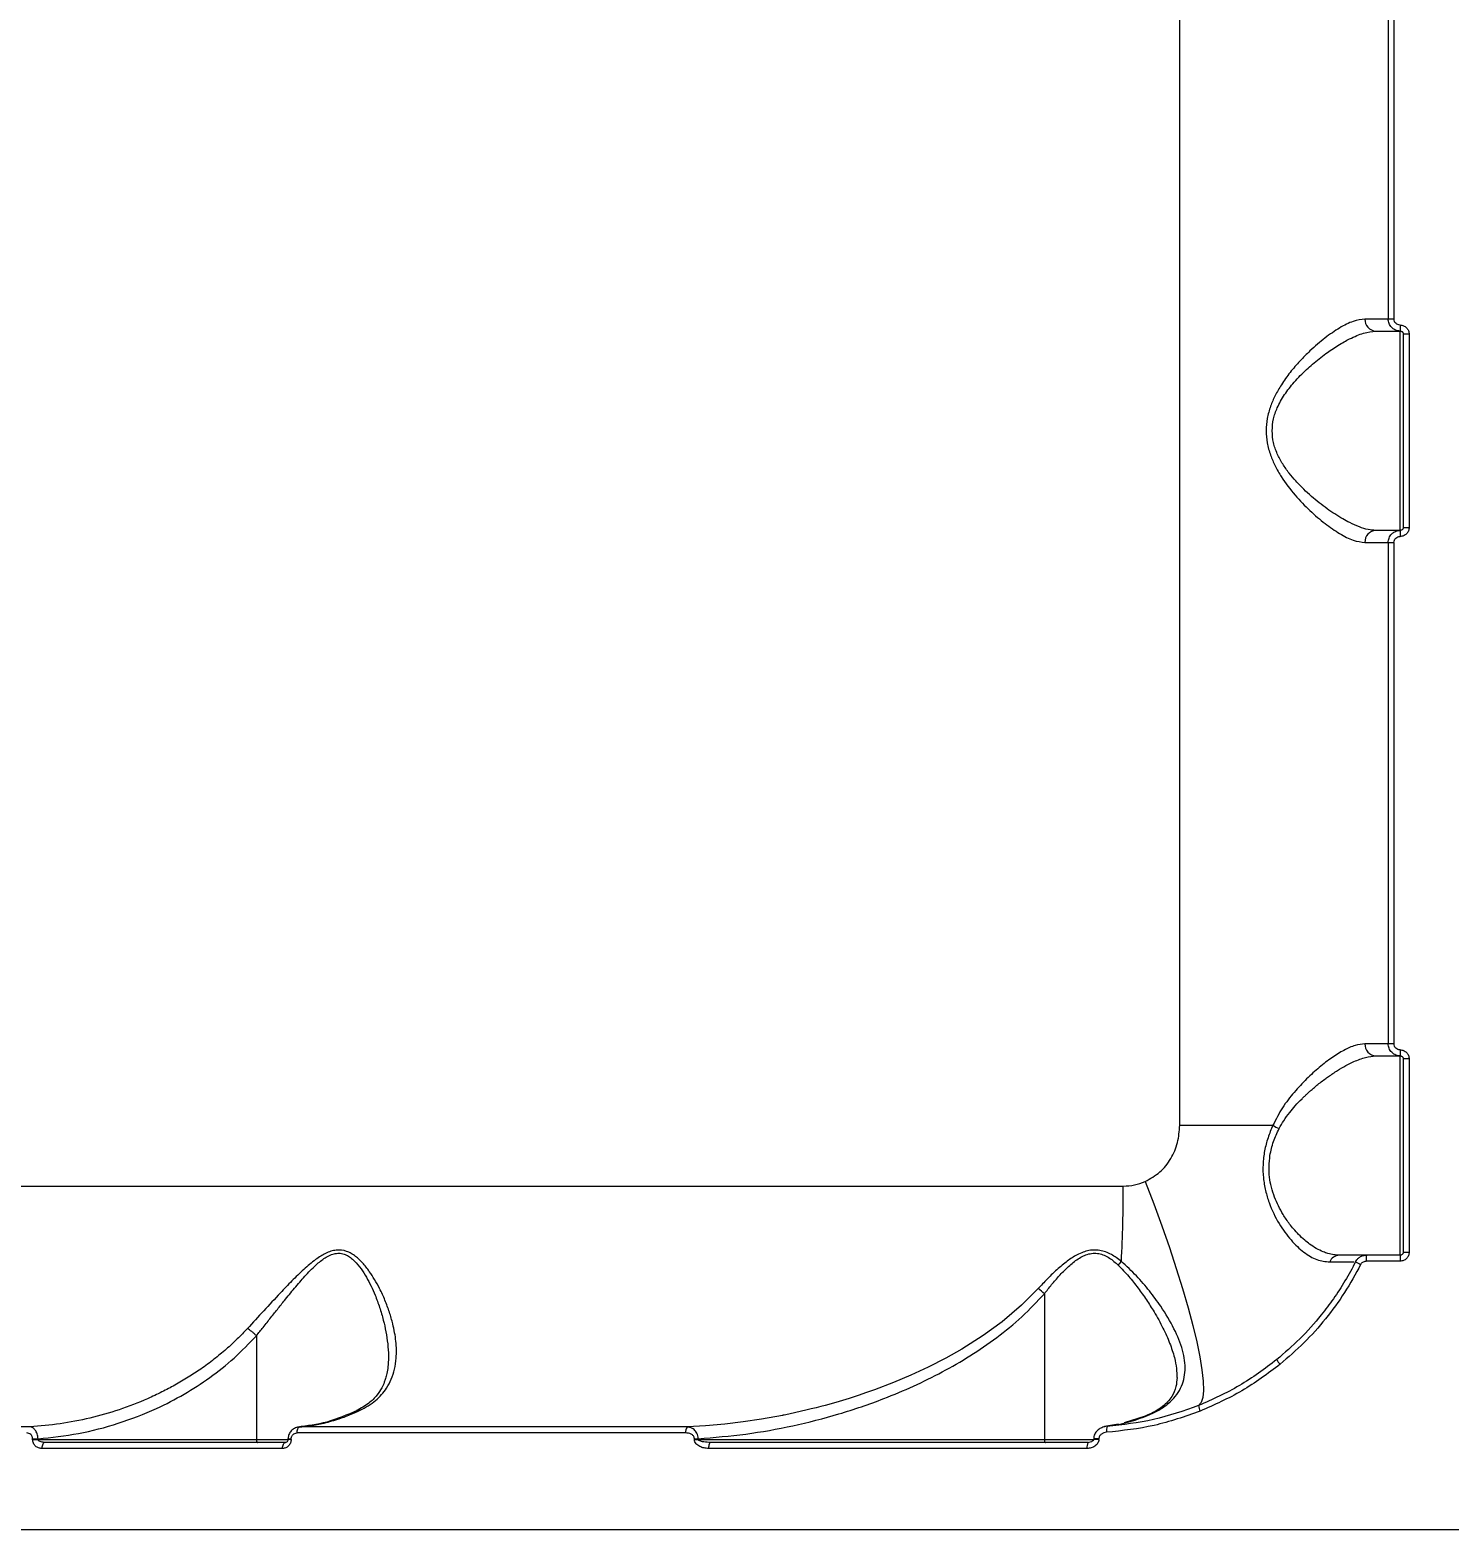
# Model space of a CAD drawing. Header units: millimetres. Extents: x -8045 to 6871, y -5915 to 5473.
# Drawn here: x -2169.6 to -1934.6, y -428.2 to -179.8 of the extents above; entities that cross this region are included whole.
import ezdxf

# ---------------------------------------------------------------- set-up
doc = ezdxf.new("R2010")
doc.units = ezdxf.units.MM
for name, color, linetype in [('DIKOM_ОБЪЕКТ', 7, 'Continuous'), ('DIKOM_РАЗМЕР_ЗОНА', 7, 'Continuous'), ('DIKOM_РАЗМЕР_ОБЪЕКТА', 7, 'Continuous')]:
    doc.layers.add(name, color=color, linetype=linetype)
doc.styles.add('style1', font='arial.ttf', dxfattribs={"width": 0.8})
doc.dimstyles.new('1-50', dxfattribs={"dimtxt": 300, "dimasz": 200, "dimexe": 100, "dimexo": 0, "dimgap": 100, "dimtad": 1, "dimtxsty": 'style1', "dimcen": 200, "dimclrd": 7, "dimclre": 7, "dimclrt": 7, "dimadec": 1, "dimazin": 2, "dimtfac": 1, "dimtmove": 0, "dimatfit": 2, "dimfxl": 0, "dimlwd": 25, "dimlwe": 18, "dimarcsym": 0})

# ---------------------------------------------------------------- blocks, each defined once
blk = doc.blocks.new('*D9')
at = {"layer": 'Defpoints', "color": 0, "linetype": 'Continuous', "transparency": 16777216}
for p in [(5663.54, -234.65), (-5019.6, -1388.73), (5663.54, -4701.47)]:
    blk.add_point(p, dxfattribs=at)
at = {"layer": 'DIKOM_РАЗМЕР_ОБЪЕКТА', "color": 7, "linetype": 'Continuous', "lineweight": 18, "transparency": 16777216}
for p, q in [((5663.54, -234.65), (5663.54, -4801.47)), ((-5019.6, -1388.73), (-5019.6, -4801.47))]:
    blk.add_line(p, q, dxfattribs=at)
at = {"layer": 'DIKOM_РАЗМЕР_ОБЪЕКТА', "color": 7, "linetype": 'Continuous', "lineweight": 25, "transparency": 16777216}
blk.add_line((-4819.6, -4701.47), (5463.54, -4701.47), dxfattribs=at)
at = {"layer": 'DIKOM_РАЗМЕР_ОБЪЕКТА', "color": 7, "linetype": 'Continuous', "transparency": 16777216}
for points in [[(-4819.6, -4668.14), (-4819.6, -4734.8), (-5019.6, -4701.47)], [(5463.54, -4668.14), (5463.54, -4734.8), (5663.54, -4701.47)]]:
    blk.add_solid(points, dxfattribs=at)
at = {"layer": 'DIKOM_РАЗМЕР_ОБЪЕКТА', "color": 7, "linetype": 'Continuous', "lineweight": 15, "transparency": 16777216, "insert": (-74.37, -4448.3), "char_height": 300, "attachment_point": 5, "style": 'style1'}
blk.add_mtext('10700', dxfattribs=at)
blk = doc.blocks.new('*D10')
at = {"layer": 'Defpoints', "color": 0, "linetype": 'Continuous', "transparency": 16777216}
for p in [(-1653.81, 3474.95), (-5616.46, -3083.4), (491.01, -3083.4)]:
    blk.add_point(p, dxfattribs=at)
at = {"layer": 'DIKOM_РАЗМЕР_ОБЪЕКТА', "color": 7, "linetype": 'Continuous', "lineweight": 18, "transparency": 16777216}
for p, q in [((-1653.81, 3474.95), (-5716.46, 3474.95)), ((491.01, -3083.4), (-5716.46, -3083.4))]:
    blk.add_line(p, q, dxfattribs=at)
at = {"layer": 'DIKOM_РАЗМЕР_ОБЪЕКТА', "color": 7, "linetype": 'Continuous', "lineweight": 25, "transparency": 16777216}
blk.add_line((-5616.46, 3274.95), (-5616.46, -2883.4), dxfattribs=at)
at = {"layer": 'DIKOM_РАЗМЕР_ОБЪЕКТА', "color": 7, "linetype": 'Continuous', "transparency": 16777216}
for points in [[(-5649.79, 3274.95), (-5583.12, 3274.95), (-5616.46, 3474.95)], [(-5649.79, -2883.4), (-5583.12, -2883.4), (-5616.46, -3083.4)]]:
    blk.add_solid(points, dxfattribs=at)
at = {"layer": 'DIKOM_РАЗМЕР_ОБЪЕКТА', "color": 7, "linetype": 'Continuous', "lineweight": 15, "transparency": 16777216, "insert": (-5869.63, -1326.86), "char_height": 300, "attachment_point": 5, "rotation": 90, "style": 'style1'}
blk.add_mtext('6550', dxfattribs=at)
blk = doc.blocks.new('*D11')
at = {"layer": 'Defpoints', "color": 0, "transparency": 16777216}
for p in [(6870.85, -184.65), (-7019.6, -1388.73), (-7019.6, -5814.65)]:
    blk.add_point(p, dxfattribs=at)
at = {"layer": 'DIKOM_РАЗМЕР_ЗОНА', "color": 7, "lineweight": 18, "transparency": 16777216}
for p, q in [((6870.85, -184.65), (6870.85, -5914.65)), ((-7019.6, -1388.73), (-7019.6, -5914.65))]:
    blk.add_line(p, q, dxfattribs=at)
at = {"layer": 'DIKOM_РАЗМЕР_ЗОНА', "color": 7, "lineweight": 25, "transparency": 16777216}
blk.add_line((6670.85, -5814.65), (-6819.6, -5814.65), dxfattribs=at)
at = {"layer": 'DIKOM_РАЗМЕР_ЗОНА', "color": 7, "transparency": 16777216}
for points in [[(-6819.6, -5781.31), (-6819.6, -5847.98), (-7019.6, -5814.65)], [(6670.85, -5781.31), (6670.85, -5847.98), (6870.85, -5814.65)]]:
    blk.add_solid(points, dxfattribs=at)
at = {"layer": 'DIKOM_РАЗМЕР_ЗОНА', "color": 7, "transparency": 16777216, "insert": (-74.37, -5561.37), "char_height": 300, "attachment_point": 5, "style": 'style1'}
blk.add_mtext('13900', dxfattribs=at)
blk = doc.blocks.new('*D12')
at = {"layer": 'Defpoints', "color": 0, "transparency": 16777216}
for p in [(-2189.61, 5472.65), (-7595.21, -5084.97), (-495.58, -5084.97)]:
    blk.add_point(p, dxfattribs=at)
at = {"layer": 'DIKOM_РАЗМЕР_ЗОНА', "color": 7, "lineweight": 18, "transparency": 16777216}
for p, q in [((-2189.61, 5472.65), (-7695.21, 5472.65)), ((-495.58, -5084.97), (-7695.21, -5084.97))]:
    blk.add_line(p, q, dxfattribs=at)
at = {"layer": 'DIKOM_РАЗМЕР_ЗОНА', "color": 7, "lineweight": 25, "transparency": 16777216}
blk.add_line((-7595.21, 5272.65), (-7595.21, -4884.97), dxfattribs=at)
at = {"layer": 'DIKOM_РАЗМЕР_ЗОНА', "color": 7, "transparency": 16777216}
for points in [[(-7628.55, 5272.65), (-7561.88, 5272.65), (-7595.21, 5472.65)], [(-7628.55, -4884.97), (-7561.88, -4884.97), (-7595.21, -5084.97)]]:
    blk.add_solid(points, dxfattribs=at)
at = {"layer": 'DIKOM_РАЗМЕР_ЗОНА', "color": 7, "transparency": 16777216, "insert": (-7848.38, -1452.59), "char_height": 300, "attachment_point": 5, "rotation": 90, "style": 'style1'}
blk.add_mtext('10550', dxfattribs=at)

msp = doc.modelspace()

# ---------------------------------------------------------------- linework, layer by layer
at = {"layer": 'DIKOM_ОБЪЕКТ', "color": 7, "linetype": 'Continuous', "lineweight": 15}
for p, q in [((-1979.315, -361.157), (-1979.315, -11.157)), ((-1944.813, -144.657), (-1944.813, -227.657)), ((-1943.853, -144.657), (-1943.853, -227.657)), ((-1944.813, -227.657), (-1948.67, -227.657)), ((-1943.853, -227.657), (-1944.813, -227.657)), ((-1942.813, -262.657), (-1942.813, -229.657)), ((-1941.348, -230.157), (-1942.313, -230.157)), ((-1942.313, -230.157), (-1942.313, -262.157)), ((-1941.348, -230.157), (-1941.348, -262.157)), ((-1942.313, -262.157), (-1941.348, -262.157)), ((-1948.67, -264.657), (-1944.813, -264.657)), ((-1944.813, -264.657), (-1943.853, -264.657)), ((-1944.813, -264.657), (-1944.813, -347.657)), ((-1943.853, -264.657), (-1943.853, -347.657)), ((-1944.813, -347.657), (-1948.67, -347.657)), ((-1943.853, -347.657), (-1944.813, -347.657)), ((-1942.813, -382.657), (-1942.813, -349.657)), ((-1941.348, -350.157), (-1942.313, -350.157)), ((-1942.313, -350.157), (-1942.313, -382.157)), ((-1941.348, -350.157), (-1941.348, -382.157)), ((-1979.315, -361.157), (-1963.906, -361.157)), ((-2308.813, -371.207), (-1988.661, -371.207)), ((-1942.313, -382.157), (-1941.348, -382.157)), ((-1950.339, -383.755), (-1950.21, -383.753)), ((-1942.851, -383.657), (-1948.478, -383.657)), ((-1942.813, -382.657), (-1948.426, -382.657)), ((-2001.729, -389.044), (-2001.729, -413.157)), ((-2132.166, -395.994), (-2132.166, -395.997)), ((-2132.166, -395.997), (-2132.166, -413.157)), ((-1985.019, -409.284), (-1988.493, -410.428)), ((-2169.648, -411.1), (-2235.48, -411.1)), ((-2061.125, -412.097), (-2125.446, -412.097)), ((-2125.393, -411.189), (-2125.008, -411.1)), ((-2060.828, -411.1), (-2125.008, -411.1)), ((-1991.343, -410.989), (-1991.765, -411.086)), ((-1989.476, -410.622), (-1991.758, -411.017)), ((-2169.22, -413.157), (-2169.22, -413.054)), ((-2169.22, -413.054), (-2168.32, -413.054)), ((-2169.22, -413.157), (-2168.32, -413.157)), ((-2168.32, -413.157), (-2168.32, -413.054)), ((-2168.32, -413.157), (-2132.166, -413.157)), ((-2127.835, -414.657), (-2167.698, -414.657)), ((-2132.166, -413.157), (-2126.943, -413.157)), ((-2126.943, -413.124), (-2126.943, -413.157)), ((-2126.418, -413.124), (-2126.943, -413.124)), ((-2126.418, -413.157), (-2126.943, -413.157)), ((-2126.418, -413.157), (-2126.418, -413.124)), ((-2059.665, -413.157), (-2059.665, -413.036)), ((-2059.665, -413.036), (-2059.018, -413.036)), ((-2059.665, -413.157), (-2059.018, -413.157)), ((-2059.018, -413.157), (-2059.018, -413.036)), ((-2059.018, -413.157), (-2001.729, -413.157)), ((-1994.659, -414.657), (-2057.325, -414.657)), ((-2001.729, -413.157), (-1993.56, -413.157)), ((-1993.56, -413.063), (-1993.56, -413.157)), ((-1992.717, -413.063), (-1993.56, -413.063)), ((-1992.717, -413.157), (-1993.56, -413.157)), ((-1992.717, -413.157), (-1992.717, -413.063)), ((-1927.815, -428.157), (-2346.813, -428.157))]:
    msp.add_line(p, q, dxfattribs=at)
at = {"layer": 'DIKOM_ОБЪЕКТ', "color": 7, "linetype": 'Continuous', "lineweight": 15, "flags": 128}
for points in [[(-1985.019, -370.448), (-1983.612, -374.142), (-1982.28, -377.799), (-1981.034, -381.384), (-1979.889, -384.86), (-1978.854, -388.195), (-1977.94, -391.354), (-1977.156, -394.307), (-1976.51, -397.024), (-1976.008, -399.479), (-1975.655, -401.648), (-1975.455, -403.508), (-1975.409, -405.042), (-1975.519, -406.234), (-1975.782, -407.073), (-1976.197, -407.551)], [(-2002.747, -388.195), (-2005.495, -390.946), (-2008.737, -393.681), (-2011.864, -395.95), (-2015.418, -398.203), (-2018.066, -399.699), (-2020.973, -401.191), (-2023.852, -402.531), (-2026.715, -403.743), (-2029.867, -404.951), (-2031.161, -405.41), (-2032.559, -405.884), (-2034.062, -406.369), (-2035.672, -406.859), (-2037.389, -407.351), (-2038.027, -407.526), (-2038.727, -407.713), (-2039.492, -407.911), (-2040.32, -408.119), (-2041.214, -408.335), (-2042.853, -408.71), (-2044.047, -408.967), (-2044.79, -409.119), (-2044.991, -409.159), (-2045.05, -409.171), (-2045.07, -409.175), (-2045.076, -409.176), (-2045.078, -409.177), (-2045.079, -409.177), (-2045.079, -409.177), (-2045.079, -409.177), (-2045.079, -409.177), (-2045.079, -409.177), (-2045.079, -409.177), (-2045.079, -409.177), (-2045.079, -409.177), (-2048.559, -409.808), (-2051.583, -410.261), (-2054.604, -410.626), (-2057.819, -410.918), (-2060.828, -411.1)], [(-1984.635, -409.204), (-1984.886, -409.234), (-1985.018, -409.284)], [(-2125.446, -412.097), (-2125.438, -411.911), (-2125.413, -411.732), (-2125.373, -411.565), (-2125.319, -411.417), (-2125.254, -411.292), (-2125.178, -411.196), (-2125.095, -411.131), (-2125.008, -411.1)], [(-2167.125, -413.657), (-2167.237, -413.677), (-2167.344, -413.733), (-2167.443, -413.826), (-2167.53, -413.95), (-2167.601, -414.102), (-2167.654, -414.275), (-2167.687, -414.462), (-2167.698, -414.657)], [(-2132.166, -413.157), (-2132.162, -413.255), (-2132.153, -413.349), (-2132.138, -413.435), (-2132.118, -413.511), (-2132.094, -413.573), (-2132.066, -413.619), (-2132.036, -413.648), (-2132.004, -413.657)], [(-2127.835, -414.657), (-2127.825, -414.462), (-2127.798, -414.275), (-2127.754, -414.102), (-2127.695, -413.95), (-2127.622, -413.826), (-2127.539, -413.733), (-2127.449, -413.677), (-2127.356, -413.657)], [(-2057.014, -413.657), (-2057.075, -413.677), (-2057.133, -413.733), (-2057.186, -413.826), (-2057.234, -413.95), (-2057.272, -414.102), (-2057.301, -414.275), (-2057.319, -414.462), (-2057.325, -414.657)], [(-2001.729, -413.157), (-2001.726, -413.255), (-2001.717, -413.349), (-2001.702, -413.435), (-2001.681, -413.511), (-2001.656, -413.573), (-2001.627, -413.619), (-2001.596, -413.648), (-2001.564, -413.657)]]:
    msp.add_lwpolyline(points, dxfattribs=at)
at = {"layer": 'DIKOM_ОБЪЕКТ', "color": 7, "linetype": 'Continuous', "lineweight": 15}
for centre, radius, start, end in [((-1946.762, -227.749), 1.911, 177.24686, 266.95536), ((-1936.272, -228.906), 6.584, 177.83301, 186.54982), ((-1946.762, -264.566), 1.911, 93.04451, 182.75327), ((-1936.272, -263.408), 6.584, 173.45006, 182.1671), ((-1946.762, -347.749), 1.911, 177.24673, 266.95549), ((-1936.272, -348.906), 6.584, 177.8329, 186.54994), ((-1959.958, -354.803), 7.481, 238.14557, 247.16823), ((-2224.978, -371.33), 236.317, 357.00304, 0.02966), ((-1984.535, -387.87), 6.108, 136.74746, 144.33296), ((-1952.858, -384.418), 1.761, 91.83249, 158.85634), ((-1945.209, -375.48), 9.667, 238.84733, 244.49384), ((-1943.589, -383.408), 4.894, 171.174, 182.91622), ((-1936.272, -383.408), 6.584, 173.44996, 182.16714), ((-2007.706, -395.172), 8.56, 45.71583, 54.59849), ((-1960.104, -398.303), 3.552, 207.45777, 222.8009), ((-1973.818, -407.394), 2.385, 183.78526, 207.0652), ((-2059.98, -411.895), 1.163, 136.86128, 190.02789), ((-1989.481, -411.635), 1.971, 160.86415, 190.20436), ((-1992.99, -414.414), 1.686, 153.3437, 188.3053)]:
    msp.add_arc(centre, radius, start, end, dxfattribs=at)
for points, knots in [([(-1948.67, -227.657), (-1949.303, -227.739), (-1950.563, -227.901), (-1952.842, -229.066), (-1955.262, -230.727), (-1957.498, -232.641), (-1959.441, -234.593), (-1961.048, -236.457), (-1962.432, -238.373), (-1963.524, -240.258), (-1964.34, -242.124), (-1964.883, -244.083), (-1965.079, -246.143), (-1964.889, -248.204), (-1964.349, -250.167), (-1963.534, -252.038), (-1962.213, -254.323), (-1960.261, -256.864), (-1957.772, -259.44), (-1955.258, -261.591), (-1952.829, -263.256), (-1950.555, -264.416), (-1949.298, -264.577), (-1948.67, -264.657)], [0, 0, 0, 0, 0.0628388, 0.1250331, 0.1875523, 0.2496609, 0.2915505, 0.3336364, 0.3744966, 0.4070905, 0.4371938, 0.4692329, 0.4998091, 0.5304202, 0.5624903, 0.5926581, 0.6253305, 0.6879393, 0.7501171, 0.8127566, 0.8751683, 0.9376726, 1, 1, 1, 1]), ([(-1942.813, -229.657), (-1942.982, -229.645), (-1943.295, -229.622), (-1943.787, -229.43), (-1944.192, -229.138), (-1944.494, -228.763), (-1944.744, -228.298), (-1944.786, -227.911), (-1944.813, -227.657)], [0, 0, 0, 0, 0.1617665, 0.2992502, 0.5004069, 0.6315639, 0.7587413, 1, 1, 1, 1]), ([(-1942.851, -228.657), (-1942.983, -228.642), (-1943.245, -228.611), (-1943.576, -228.381), (-1943.808, -228.051), (-1943.838, -227.789), (-1943.853, -227.657)], [0, 0, 0, 0, 0.2507874, 0.500145, 0.749956, 1, 1, 1, 1]), ([(-1964.026, -246.157), (-1963.982, -245.498), (-1963.916, -244.517), (-1963.544, -243.263), (-1963.157, -242.268), (-1962.625, -241.222), (-1961.959, -240.151), (-1961.203, -239.112), (-1960.334, -238.065), (-1959.367, -237.022), (-1958.349, -236.031), (-1957.303, -235.097), (-1956.235, -234.218), (-1955.171, -233.41), (-1954.131, -232.679), (-1953.12, -232.024), (-1952.131, -231.439), (-1950.684, -230.673), (-1948.827, -229.87), (-1947.52, -229.728), (-1946.863, -229.657)], [0, 0, 0, 0, 0.0627162, 0.0932374, 0.1254298, 0.1663517, 0.2080767, 0.2507811, 0.2958886, 0.3475241, 0.3991601, 0.4473952, 0.5004578, 0.5538799, 0.601655, 0.6519854, 0.7030682, 0.7499622, 0.8744077, 1, 1, 1, 1]), ([(-1946.863, -229.657), (-1946.243, -229.657), (-1945.003, -229.657), (-1943.766, -229.657), (-1942.959, -229.657), (-1942.862, -229.657), (-1942.813, -229.657)], [0, 0, 0, 0, 0.2499994, 0.5000001, 0.7499852, 1, 1, 1, 1]), ([(-1942.851, -228.657), (-1942.654, -228.68), (-1942.26, -228.725), (-1941.764, -229.071), (-1941.415, -229.567), (-1941.37, -229.96), (-1941.348, -230.157)], [0, 0, 0, 0, 0.2505829, 0.5002387, 0.7500286, 1, 1, 1, 1]), ([(-1942.813, -229.657), (-1942.774, -229.66), (-1942.701, -229.665), (-1942.578, -229.709), (-1942.472, -229.782), (-1942.394, -229.879), (-1942.331, -229.995), (-1942.32, -230.093), (-1942.313, -230.157)], [0, 0, 0, 0, 0.147693, 0.2804347, 0.5003654, 0.6294295, 0.75583, 1, 1, 1, 1]), ([(-1946.863, -262.657), (-1947.283, -262.627), (-1948.126, -262.566), (-1949.587, -262.106), (-1951.004, -261.481), (-1952.375, -260.742), (-1953.633, -259.971), (-1954.939, -259.078), (-1956.233, -258.103), (-1957.523, -257.033), (-1958.832, -255.835), (-1960.071, -254.557), (-1961.251, -253.16), (-1962.303, -251.673), (-1963.072, -250.262), (-1963.542, -249.058), (-1963.915, -247.804), (-1963.981, -246.821), (-1964.026, -246.157)], [0, 0, 0, 0, 0.0819304, 0.1645571, 0.2495768, 0.3087276, 0.3743739, 0.4368953, 0.4995522, 0.5618115, 0.6239248, 0.6915845, 0.749004, 0.8116386, 0.8744804, 0.9065485, 0.9369577, 1, 1, 1, 1]), ([(-1942.813, -262.657), (-1942.862, -262.657), (-1942.959, -262.657), (-1943.766, -262.657), (-1945.003, -262.657), (-1946.243, -262.657), (-1946.863, -262.657)], [0, 0, 0, 0, 0.2499988, 0.4999997, 0.7499863, 1, 1, 1, 1]), ([(-1944.813, -264.657), (-1944.786, -264.403), (-1944.744, -264.016), (-1944.494, -263.551), (-1944.191, -263.175), (-1943.786, -262.885), (-1943.295, -262.693), (-1942.982, -262.67), (-1942.813, -262.657)], [0, 0, 0, 0, 0.2414514, 0.368737, 0.5000337, 0.7010056, 0.838352, 1, 1, 1, 1]), ([(-1941.348, -262.157), (-1941.37, -262.355), (-1941.416, -262.748), (-1941.764, -263.244), (-1942.261, -263.59), (-1942.654, -263.635), (-1942.851, -263.657)], [0, 0, 0, 0, 0.2505392, 0.5001891, 0.7499576, 1, 1, 1, 1]), ([(-1942.313, -262.157), (-1942.32, -262.222), (-1942.33, -262.32), (-1942.394, -262.436), (-1942.472, -262.532), (-1942.578, -262.605), (-1942.701, -262.65), (-1942.774, -262.655), (-1942.813, -262.657)], [0, 0, 0, 0, 0.2443273, 0.3709443, 0.5000788, 0.7197424, 0.8524587, 1, 1, 1, 1]), ([(-1943.853, -264.657), (-1943.838, -264.526), (-1943.807, -264.264), (-1943.576, -263.932), (-1943.244, -263.702), (-1942.982, -263.672), (-1942.851, -263.657)], [0, 0, 0, 0, 0.2507468, 0.5000964, 0.7499731, 1, 1, 1, 1]), ([(-1948.67, -347.657), (-1949.2, -347.715), (-1950.254, -347.831), (-1952.122, -348.678), (-1954.117, -349.906), (-1956.203, -351.506), (-1958.323, -353.422), (-1960.393, -355.647), (-1962.377, -358.165), (-1963.397, -360.16), (-1963.906, -361.157)], [0, 0, 0, 0, 0.1259343, 0.2508899, 0.3755866, 0.5008468, 0.6251029, 0.7501498, 0.8750291, 1, 1, 1, 1]), ([(-1942.813, -349.657), (-1942.982, -349.645), (-1943.295, -349.622), (-1943.787, -349.43), (-1944.192, -349.138), (-1944.494, -348.763), (-1944.744, -348.298), (-1944.786, -347.911), (-1944.813, -347.657)], [0, 0, 0, 0, 0.1617664, 0.2992491, 0.5004071, 0.6315639, 0.7587392, 1, 1, 1, 1]), ([(-1942.851, -348.657), (-1942.983, -348.642), (-1943.245, -348.611), (-1943.576, -348.381), (-1943.808, -348.051), (-1943.838, -347.789), (-1943.853, -347.657)], [0, 0, 0, 0, 0.2507872, 0.5001447, 0.7499515, 1, 1, 1, 1]), ([(-1962.861, -361.698), (-1962.614, -361.255), (-1962.089, -360.313), (-1961.172, -359.066), (-1960.152, -357.855), (-1959.338, -357), (-1958.71, -356.386), (-1958.317, -356.014), (-1957.883, -355.617), (-1957.407, -355.197), (-1957.033, -354.88), (-1956.593, -354.516), (-1956.057, -354.085), (-1955.369, -353.561), (-1954.398, -352.86), (-1953.227, -352.081), (-1951.812, -351.253), (-1950.243, -350.474), (-1948.523, -349.812), (-1947.418, -349.709), (-1946.863, -349.657)], [0, 0, 0, 0, 0.0587533, 0.1250427, 0.1831894, 0.2499634, 0.2704496, 0.2931954, 0.3181961, 0.345461, 0.3749852, 0.3820686, 0.4205179, 0.4663062, 0.49934, 0.5865712, 0.6681257, 0.7492975, 0.8742152, 1, 1, 1, 1]), ([(-1946.863, -349.657), (-1946.243, -349.657), (-1945.003, -349.657), (-1943.766, -349.657), (-1942.959, -349.657), (-1942.862, -349.657), (-1942.813, -349.657)], [0, 0, 0, 0, 0.2499994, 0.5000001, 0.7499852, 1, 1, 1, 1]), ([(-1942.851, -348.657), (-1942.654, -348.68), (-1942.26, -348.725), (-1941.764, -349.071), (-1941.415, -349.567), (-1941.37, -349.96), (-1941.348, -350.157)], [0, 0, 0, 0, 0.2505847, 0.5002416, 0.7500275, 1, 1, 1, 1]), ([(-1942.813, -349.657), (-1942.774, -349.66), (-1942.701, -349.665), (-1942.578, -349.709), (-1942.472, -349.782), (-1942.394, -349.879), (-1942.331, -349.995), (-1942.32, -350.093), (-1942.313, -350.157)], [0, 0, 0, 0, 0.1476955, 0.2804324, 0.5003708, 0.6294434, 0.7558369, 1, 1, 1, 1]), ([(-1985.019, -370.448), (-1984.179, -369.976), (-1982.501, -369.035), (-1980.705, -366.719), (-1979.532, -364.047), (-1979.388, -362.12), (-1979.315, -361.157)], [0, 0, 0, 0, 0.2506913, 0.5004283, 0.7502531, 1, 1, 1, 1]), ([(-1963.906, -361.157), (-1964.19, -361.836), (-1964.756, -363.194), (-1965.321, -365.382), (-1965.589, -367.623), (-1965.52, -369.852), (-1965.152, -371.984), (-1964.351, -374.624), (-1962.934, -377.514), (-1960.926, -380.26), (-1958.786, -382.26), (-1956.611, -383.546), (-1955.204, -383.704), (-1954.501, -383.782)], [0, 0, 0, 0, 0.0636282, 0.1271848, 0.1905711, 0.2535789, 0.3167301, 0.3794365, 0.5039788, 0.6283921, 0.7519474, 0.8760941, 1, 1, 1, 1]), ([(-1964.396, -366.157), (-1964.223, -365.376), (-1963.879, -363.812), (-1963.201, -362.403), (-1962.861, -361.698)], [0, 0, 0, 0, 0.4995874, 1, 1, 1, 1]), ([(-1952.915, -382.657), (-1953.21, -382.645), (-1953.831, -382.618), (-1954.72, -382.412), (-1955.694, -382.069), (-1956.706, -381.569), (-1957.73, -380.898), (-1958.707, -380.123), (-1959.598, -379.29), (-1960.428, -378.384), (-1961.113, -377.533), (-1961.685, -376.738), (-1962.325, -375.75), (-1962.989, -374.55), (-1963.661, -373.033), (-1964.169, -371.444), (-1964.642, -369.155), (-1964.495, -367.365), (-1964.396, -366.157)], [0, 0, 0, 0, 0.0592535, 0.1249038, 0.1752749, 0.2496592, 0.3218278, 0.3746919, 0.441394, 0.4993583, 0.5442, 0.5859497, 0.6246302, 0.6904782, 0.7499999, 0.815204, 0.8753742, 1, 1, 1, 1]), ([(-1988.661, -371.207), (-1988.034, -371.176), (-1986.782, -371.113), (-1985.606, -370.669), (-1985.019, -370.448)], [0, 0, 0, 0, 0.5004415, 1, 1, 1, 1]), ([(-2115.011, -408.342), (-2114.542, -408.097), (-2113.599, -407.603), (-2112.421, -406.727), (-2111.414, -405.753), (-2110.523, -404.591), (-2109.783, -403.192), (-2109.253, -401.526), (-2108.948, -399.441), (-2109.007, -396.937), (-2109.467, -394.372), (-2110.124, -392.089), (-2110.856, -390.122), (-2111.691, -388.304), (-2112.567, -386.706), (-2113.495, -385.268), (-2114.523, -383.961), (-2115.556, -382.971), (-2116.459, -382.359), (-2117.492, -381.874), (-2118.658, -381.725), (-2119.853, -381.99), (-2120.713, -382.344), (-2121.56, -382.822), (-2122.78, -383.66), (-2124.383, -385.03), (-2126.311, -386.915), (-2128.518, -389.219), (-2130.977, -391.878), (-2132.77, -393.834), (-2133.669, -394.815)], [0, 0, 0, 0, 0.0312558, 0.0629747, 0.0937436, 0.1252839, 0.1651871, 0.2066964, 0.2501553, 0.3126615, 0.3745083, 0.4157049, 0.4576167, 0.4988603, 0.5312262, 0.5609945, 0.5947829, 0.6235715, 0.6401196, 0.6552189, 0.6867209, 0.7019649, 0.7183156, 0.7332019, 0.7495551, 0.7895106, 0.8324352, 0.875138, 0.9374066, 1, 1, 1, 1]), ([(-2132.166, -395.997), (-2131.798, -395.534), (-2131.001, -394.528), (-2129.794, -393.005), (-2128.55, -391.439), (-2127.183, -389.735), (-2125.654, -387.866), (-2123.939, -385.89), (-2122.506, -384.426), (-2121.374, -383.485), (-2120.586, -382.944), (-2119.762, -382.533), (-2118.902, -382.311), (-2118.201, -382.332), (-2117.657, -382.468), (-2117.149, -382.673), (-2116.55, -383.045), (-2115.711, -383.782), (-2114.82, -384.885), (-2113.936, -386.299), (-2113.175, -387.767), (-2112.44, -389.439), (-2111.746, -391.325), (-2111.154, -393.352), (-2110.7, -395.377), (-2110.422, -397.338), (-2110.294, -398.783), (-2110.323, -399.53), (-2110.328, -399.653)], [0, 0, 0, 0, 0.0402404, 0.0873409, 0.1308137, 0.1742842, 0.2332553, 0.2918762, 0.3493918, 0.3712254, 0.3929629, 0.4160172, 0.4369312, 0.4584399, 0.4695435, 0.4810698, 0.5017263, 0.5251384, 0.5688996, 0.6121867, 0.6554426, 0.6988282, 0.7568569, 0.8170546, 0.8721225, 0.9312798, 0.9886081, 1, 1, 1, 1]), ([(-1988.984, -383.685), (-1989.259, -383.47), (-1989.785, -383.061), (-1990.657, -382.526), (-1991.565, -382.109), (-1992.553, -381.84), (-1993.575, -381.769), (-1994.596, -381.913), (-1995.592, -382.241), (-1996.793, -382.832), (-1998.251, -383.832), (-1999.809, -385.179), (-2001.335, -386.669), (-2002.263, -387.672), (-2002.747, -388.195)], [0, 0, 0, 0, 0.0657775, 0.1255278, 0.1907268, 0.2507528, 0.3130662, 0.3760215, 0.4355057, 0.5005639, 0.615021, 0.7506207, 0.8698286, 1, 1, 1, 1]), ([(-2001.729, -389.044), (-2001.333, -388.539), (-2000.54, -387.53), (-1999.27, -386.057), (-1997.913, -384.648), (-1996.645, -383.568), (-1995.526, -382.878), (-1994.617, -382.489), (-1993.67, -382.3), (-1992.714, -382.357), (-1991.8, -382.646), (-1990.679, -383.248), (-1989.965, -383.889), (-1989.497, -384.309)], [0, 0, 0, 0, 0.1249824, 0.2496893, 0.3746851, 0.4999212, 0.566189, 0.6249193, 0.6880786, 0.7498151, 0.8089069, 0.8747939, 1, 1, 1, 1]), ([(-1941.348, -382.157), (-1941.37, -382.355), (-1941.416, -382.749), (-1941.764, -383.244), (-1942.261, -383.59), (-1942.654, -383.635), (-1942.851, -383.657)], [0, 0, 0, 0, 0.25054, 0.5001909, 0.7499567, 1, 1, 1, 1]), ([(-1942.313, -382.157), (-1942.32, -382.222), (-1942.33, -382.32), (-1942.394, -382.436), (-1942.472, -382.532), (-1942.578, -382.605), (-1942.701, -382.65), (-1942.774, -382.655), (-1942.813, -382.657)], [0, 0, 0, 0, 0.2443282, 0.3709457, 0.5000661, 0.7197413, 0.8524581, 1, 1, 1, 1]), ([(-1989.497, -384.309), (-1988.907, -384.921), (-1987.728, -386.143), (-1986.205, -388.097), (-1984.808, -390.062), (-1983.396, -392.282), (-1982.071, -394.677), (-1980.933, -397.215), (-1980.212, -399.45), (-1979.826, -401.353), (-1979.797, -402.421), (-1979.784, -402.911)], [0, 0, 0, 0, 0.1014127, 0.2023091, 0.30344, 0.4049321, 0.5448778, 0.6768145, 0.8090837, 0.9123987, 1, 1, 1, 1]), ([(-1984.635, -409.204), (-1983.989, -408.911), (-1982.706, -408.33), (-1981.189, -407.254), (-1979.991, -406.049), (-1978.853, -404.27), (-1978.251, -401.764), (-1978.702, -398.43), (-1980.135, -394.86), (-1982.122, -391.534), (-1984.299, -388.59), (-1986.426, -386.043), (-1988.129, -384.473), (-1988.984, -383.685)], [0, 0, 0, 0, 0.0630879, 0.1252483, 0.1876926, 0.250378, 0.3750404, 0.4993585, 0.624262, 0.74863, 0.8323389, 0.9158291, 1, 1, 1, 1]), ([(-1950.21, -383.753), (-1950.779, -384.821), (-1951.898, -386.918), (-1953.819, -389.85), (-1956.265, -393.098), (-1959.333, -396.551), (-1961.965, -398.825), (-1963.256, -399.941)], [0, 0, 0, 0, 0.1731318, 0.3402553, 0.5013802, 0.7555299, 1, 1, 1, 1]), ([(-1949.372, -384.205), (-1950.229, -385.775), (-1951.943, -388.915), (-1955.126, -393.231), (-1958.673, -397.236), (-1961.364, -399.556), (-1962.71, -400.716)], [0, 0, 0, 0, 0.2506383, 0.5013197, 0.7505996, 1, 1, 1, 1]), ([(-1954.501, -383.782), (-1953.848, -383.778), (-1952.544, -383.771), (-1951.193, -383.762), (-1950.72, -383.759), (-1950.485, -383.757)], [0, 0, 0, 0, 0.3349721, 0.6689349, 1, 1, 1, 1]), ([(-1948.426, -382.657), (-1948.481, -382.657), (-1948.59, -382.657), (-1949.485, -382.657), (-1950.859, -382.657), (-1952.229, -382.657), (-1952.915, -382.657)], [0, 0, 0, 0, 0.2498167, 0.4982417, 0.7487879, 1, 1, 1, 1]), ([(-1950.21, -383.753), (-1950.141, -383.635), (-1949.987, -383.372), (-1949.618, -383.024), (-1949.088, -382.723), (-1948.657, -382.68), (-1948.426, -382.657)], [0, 0, 0, 0, 0.1858412, 0.414539, 0.6859594, 1, 1, 1, 1]), ([(-1949.372, -384.205), (-1949.323, -384.126), (-1949.226, -383.969), (-1949.007, -383.795), (-1948.754, -383.678), (-1948.57, -383.664), (-1948.478, -383.657)], [0, 0, 0, 0, 0.2510316, 0.5004356, 0.7501897, 1, 1, 1, 1]), ([(-2059.018, -413.036), (-2056.391, -412.821), (-2051.14, -412.392), (-2043.364, -410.985), (-2035.725, -409.041), (-2029.076, -406.776), (-2023.384, -404.385), (-2018.621, -402.036), (-2013.995, -399.366), (-2009.574, -396.336), (-2005.391, -392.959), (-2002.941, -390.34), (-2001.729, -389.044)], [0, 0, 0, 0, 0.1255431, 0.250942, 0.3755012, 0.4997571, 0.5834677, 0.6671966, 0.7500241, 0.8342952, 0.9180371, 1, 1, 1, 1]), ([(-2133.669, -394.815), (-2134.219, -395.393), (-2135.344, -396.578), (-2137.192, -398.269), (-2139.211, -399.935), (-2141.308, -401.476), (-2143.473, -402.899), (-2145.619, -404.163), (-2147.871, -405.349), (-2150.926, -406.779), (-2154.889, -408.308), (-2159.733, -409.688), (-2164.661, -410.668), (-2167.985, -410.956), (-2169.648, -411.1)], [0, 0, 0, 0, 0.0582631, 0.1194028, 0.1834716, 0.2505178, 0.3109848, 0.3747098, 0.4347231, 0.4995492, 0.6251073, 0.7503633, 0.8750563, 1, 1, 1, 1]), ([(-2132.166, -395.994), (-2132.288, -395.878), (-2132.534, -395.641), (-2132.935, -395.308), (-2133.329, -395.017), (-2133.557, -394.881), (-2133.669, -394.815)], [0, 0, 0, 0, 0.2457747, 0.5000262, 0.754222, 1, 1, 1, 1]), ([(-2168.32, -413.054), (-2166.081, -412.813), (-2161.592, -412.33), (-2155.013, -410.609), (-2149.174, -408.362), (-2144.129, -405.756), (-2139.829, -402.968), (-2135.776, -399.773), (-2133.373, -397.257), (-2132.166, -395.994)], [0, 0, 0, 0, 0.1666133, 0.3340713, 0.5007104, 0.6262982, 0.7495531, 0.8742396, 1, 1, 1, 1]), ([(-2110.313, -399.618), (-2110.328, -400.134), (-2110.355, -401.056), (-2110.544, -402.184), (-2110.757, -403.02), (-2111.029, -403.812), (-2111.462, -404.762), (-2112.251, -405.953), (-2113.514, -407.261), (-2114.869, -408.002), (-2115.581, -408.391)], [0, 0, 0, 0, 0.1369242, 0.2445501, 0.3239976, 0.3888519, 0.4886887, 0.6272206, 0.8038217, 1, 1, 1, 1]), ([(-1963.256, -399.941), (-1965.271, -401.457), (-1969.302, -404.488), (-1973.899, -406.53), (-1976.197, -407.551)], [0, 0, 0, 0, 0.4999922, 1, 1, 1, 1]), ([(-1962.71, -400.716), (-1964.771, -402.263), (-1968.893, -405.356), (-1973.592, -407.438), (-1975.941, -408.479)], [0, 0, 0, 0, 0.4999997, 1, 1, 1, 1]), ([(-1979.772, -402.881), (-1979.806, -403.404), (-1979.879, -404.549), (-1980.595, -406.189), (-1981.83, -407.521), (-1983.381, -408.558), (-1984.457, -409.035), (-1985.019, -409.284)], [0, 0, 0, 0, 0.1924679, 0.4213482, 0.689585, 0.8381516, 1, 1, 1, 1]), ([(-2115.479, -408.369), (-2117.145, -409.094), (-2120.358, -410.492), (-2123.735, -410.911), (-2125.361, -411.113)], [0, 0, 0, 0, 0.5183038, 1, 1, 1, 1]), ([(-2125.008, -411.1), (-2124.495, -411.047), (-2123.246, -410.916), (-2121.138, -410.521), (-2118.85, -409.895), (-2116.764, -409.141), (-2115.546, -408.586), (-2115.011, -408.342)], [0, 0, 0, 0, 0.1503548, 0.3668227, 0.622625, 0.8340759, 1, 1, 1, 1]), ([(-2115.011, -408.342), (-2115.098, -408.333), (-2115.279, -408.316), (-2115.457, -408.345), (-2115.533, -408.398), (-2115.537, -408.401)], [0, 0, 0, 0, 0.4658131, 0.9649133, 1, 1, 1, 1]), ([(-1975.941, -408.479), (-1978.458, -409.367), (-1983.493, -411.144), (-1988.778, -411.704), (-1991.42, -411.984)], [0, 0, 0, 0, 0.4999995, 1, 1, 1, 1]), ([(-1976.197, -407.551), (-1978.659, -408.422), (-1983.585, -410.165), (-1988.756, -410.714), (-1991.343, -410.989)], [0, 0, 0, 0, 0.4999608, 1, 1, 1, 1]), ([(-1991.343, -410.989), (-1990.208, -410.804), (-1987.938, -410.434), (-1985.736, -409.614), (-1984.635, -409.204)], [0, 0, 0, 0, 0.4996342, 1, 1, 1, 1]), ([(-2169.22, -413.054), (-2169.224, -412.984), (-2169.232, -412.843), (-2169.301, -412.648), (-2169.403, -412.475), (-2169.576, -412.289), (-2169.841, -412.13), (-2170.071, -412.108), (-2170.185, -412.097)], [0, 0, 0, 0, 0.1242493, 0.2500791, 0.3726077, 0.5005451, 0.7503114, 1, 1, 1, 1]), ([(-2168.32, -413.054), (-2168.331, -412.914), (-2168.352, -412.635), (-2168.453, -412.241), (-2168.597, -411.894), (-2168.833, -411.519), (-2169.187, -411.185), (-2169.496, -411.128), (-2169.648, -411.1)], [0, 0, 0, 0, 0.1344484, 0.2676311, 0.39809, 0.5245858, 0.7667592, 1, 1, 1, 1]), ([(-2125.368, -411.146), (-2125.592, -411.221), (-2126.033, -411.369), (-2126.549, -411.866), (-2126.883, -412.473), (-2126.923, -412.912), (-2126.943, -413.124)], [0, 0, 0, 0, 0.2660121, 0.5228279, 0.7687329, 1, 1, 1, 1]), ([(-2126.418, -413.124), (-2126.414, -413.055), (-2126.407, -412.915), (-2126.344, -412.717), (-2126.249, -412.536), (-2126.082, -412.332), (-2125.814, -412.141), (-2125.569, -412.112), (-2125.446, -412.097)], [0, 0, 0, 0, 0.1249522, 0.2509337, 0.375207, 0.5011712, 0.7505019, 1, 1, 1, 1]), ([(-2059.665, -413.036), (-2059.675, -412.954), (-2059.695, -412.788), (-2059.828, -412.581), (-2060.004, -412.416), (-2060.277, -412.251), (-2060.657, -412.123), (-2060.969, -412.106), (-2061.125, -412.097)], [0, 0, 0, 0, 0.1247655, 0.2501674, 0.3690189, 0.5006749, 0.7501668, 1, 1, 1, 1]), ([(-2059.018, -413.036), (-2059.034, -412.872), (-2059.064, -412.552), (-2059.234, -412.129), (-2059.456, -411.788), (-2059.788, -411.451), (-2060.249, -411.173), (-2060.638, -411.124), (-2060.828, -411.1)], [0, 0, 0, 0, 0.1495154, 0.2920691, 0.4240602, 0.5481653, 0.7790953, 1, 1, 1, 1]), ([(-1991.743, -411.05), (-1991.96, -411.117), (-1992.399, -411.251), (-1992.986, -411.673), (-1993.356, -412.176), (-1993.532, -412.665), (-1993.551, -412.93), (-1993.56, -413.063)], [0, 0, 0, 0, 0.2341786, 0.4727025, 0.7275414, 0.8628263, 1, 1, 1, 1]), ([(-1991.42, -411.984), (-1991.572, -412.006), (-1991.875, -412.05), (-1992.289, -412.265), (-1992.563, -412.547), (-1992.697, -412.831), (-1992.71, -412.987), (-1992.717, -413.063)], [0, 0, 0, 0, 0.2497351, 0.4990894, 0.748773, 0.8771429, 1, 1, 1, 1]), ([(-2167.698, -414.657), (-2167.878, -414.639), (-2168.239, -414.604), (-2168.655, -414.352), (-2168.927, -414.061), (-2169.088, -413.792), (-2169.199, -413.487), (-2169.213, -413.266), (-2169.22, -413.157)], [0, 0, 0, 0, 0.2495923, 0.4993684, 0.6273013, 0.7499078, 0.8763434, 1, 1, 1, 1]), ([(-2167.125, -413.657), (-2167.356, -413.643), (-2167.703, -413.622), (-2168.091, -413.469), (-2168.254, -413.335), (-2168.312, -413.232), (-2168.317, -413.181), (-2168.32, -413.157)], [0, 0, 0, 0, 0.4998331, 0.7497748, 0.8916809, 0.948506, 1, 1, 1, 1]), ([(-2127.356, -413.657), (-2134.157, -413.657), (-2147.757, -413.657), (-2160.669, -413.657), (-2167.125, -413.657)], [0, 0, 0, 0, 0.4999991, 1, 1, 1, 1]), ([(-2126.418, -413.157), (-2126.424, -413.259), (-2126.435, -413.463), (-2126.526, -413.754), (-2126.663, -414.018), (-2126.906, -414.317), (-2127.298, -414.595), (-2127.656, -414.637), (-2127.835, -414.657)], [0, 0, 0, 0, 0.1251163, 0.2509762, 0.3751731, 0.501236, 0.7504573, 1, 1, 1, 1]), ([(-2126.943, -413.157), (-2126.95, -413.229), (-2126.963, -413.371), (-2127.089, -413.556), (-2127.285, -413.692), (-2127.448, -413.716), (-2127.532, -413.728)], [0, 0, 0, 0, 0.2349916, 0.470124, 0.7258928, 1, 1, 1, 1]), ([(-2057.325, -414.657), (-2057.575, -414.643), (-2058.074, -414.614), (-2058.791, -414.368), (-2059.325, -413.995), (-2059.572, -413.607), (-2059.654, -413.355), (-2059.661, -413.223), (-2059.665, -413.157)], [0, 0, 0, 0, 0.2498992, 0.4995105, 0.7488494, 0.8744006, 0.937974, 1, 1, 1, 1]), ([(-2057.014, -413.657), (-2057.371, -413.646), (-2057.907, -413.629), (-2058.543, -413.493), (-2058.858, -413.372), (-2058.983, -413.258), (-2059.014, -413.199), (-2059.017, -413.171), (-2059.018, -413.157)], [0, 0, 0, 0, 0.498221, 0.7483668, 0.9090117, 0.9606734, 0.9812885, 1, 1, 1, 1]), ([(-1994.497, -413.657), (-2001.541, -413.657), (-2015.63, -413.657), (-2036.506, -413.657), (-2050.178, -413.657), (-2057.014, -413.657)], [0, 0, 0, 0, 0.3333153, 0.666682, 1, 1, 1, 1]), ([(-1992.717, -413.157), (-1992.727, -413.272), (-1992.747, -413.5), (-1992.896, -413.811), (-1993.109, -414.079), (-1993.461, -414.364), (-1993.986, -414.606), (-1994.434, -414.64), (-1994.659, -414.657)], [0, 0, 0, 0, 0.1254684, 0.2507083, 0.3725068, 0.5014654, 0.7507163, 1, 1, 1, 1]), ([(-1993.56, -413.157), (-1993.56, -413.165), (-1993.56, -413.18), (-1993.569, -413.222), (-1993.603, -413.291), (-1993.678, -413.38), (-1993.847, -413.518), (-1994.143, -413.661), (-1994.413, -413.705), (-1994.557, -413.728)], [0, 0, 0, 0, 0.0241368, 0.048104, 0.1112593, 0.206718, 0.3324355, 0.6442408, 1, 1, 1, 1])]:
    msp.add_open_spline(points, degree=3, knots=knots, dxfattribs=at)

# ---------------------------------------------------------------- dimensions: what is measured, and where the dimension line sits
at = {"layer": 'DIKOM_РАЗМЕР_ЗОНА'}
dim = msp.add_linear_dim(base=(-7595.212, -5084.969), p1=(-2189.606, 5472.652), p2=(-495.584, -5084.969), angle=90, text='10550', dimstyle='1-50', dxfattribs=at)
dim.commit()
dim.dimension.update_dxf_attribs({"geometry": '*D12', "text_midpoint": (-7595.212, -1452.593), "dimtype": 160})
dim = msp.add_linear_dim(base=(-7019.6, -5814.648), p1=(6870.851, -184.645), p2=(-7019.6, -1388.727), text='13900', dimstyle='1-50', dxfattribs=at)
dim.commit()
dim.dimension.update_dxf_attribs({"geometry": '*D11', "text_midpoint": (-74.375, -5814.648), "dimtype": 160})
at = {"layer": 'DIKOM_РАЗМЕР_ОБЪЕКТА', "color": 7, "linetype": 'Continuous', "lineweight": 15}
dim = msp.add_linear_dim(base=(-5616.456, -3083.398), p1=(-1653.813, 3474.95), p2=(491.015, -3083.398), angle=90, text='6550', dimstyle='1-50', dxfattribs=at)
dim.commit()
dim.dimension.update_dxf_attribs({"geometry": '*D10', "text_midpoint": (-5616.456, -1326.858), "dimtype": 160})
dim = msp.add_linear_dim(base=(5663.543, -4701.469), p1=(-5019.6, -1388.727), p2=(5663.543, -234.645), text='10700', dimstyle='1-50', dxfattribs=at)
dim.commit()
dim.dimension.update_dxf_attribs({"geometry": '*D9', "text_midpoint": (-74.375, -4701.469), "dimtype": 160})

doc.saveas('drawing.dxf')
